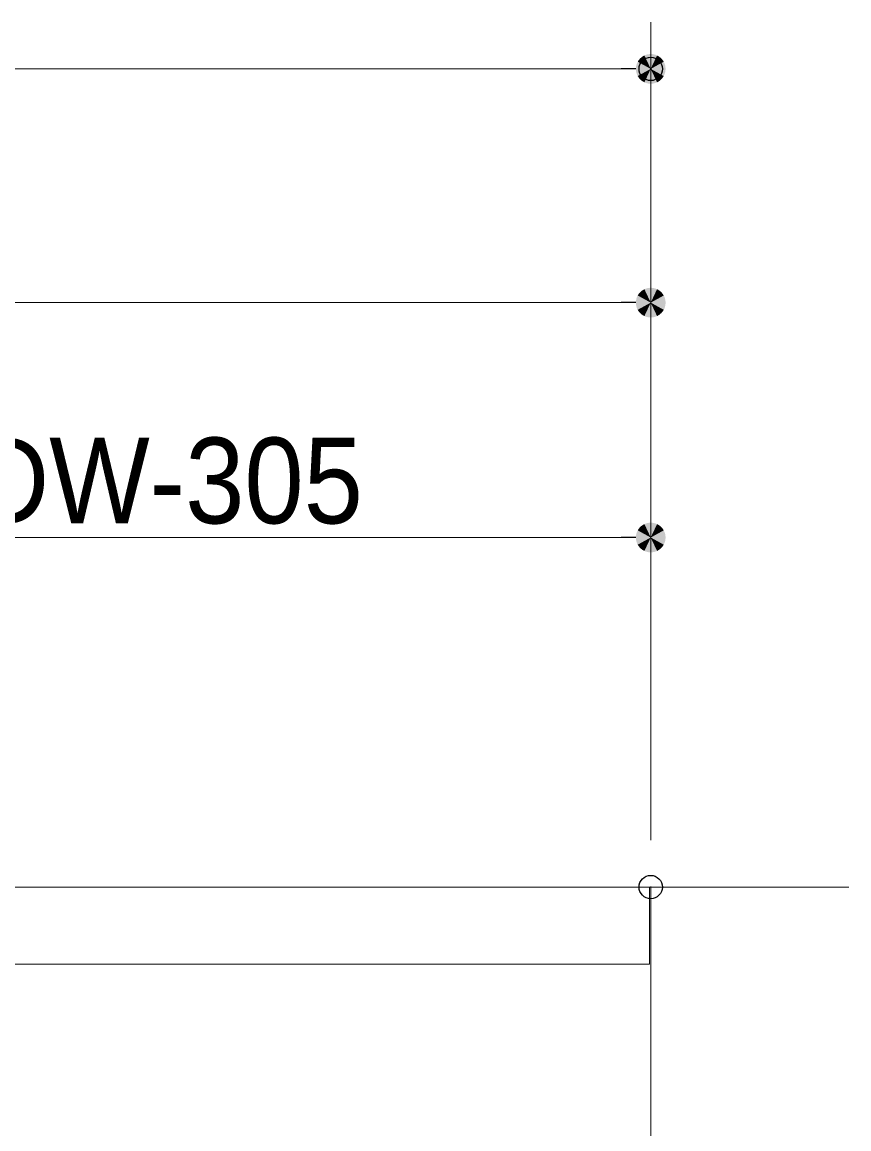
# Model space of a CAD drawing. Units: millimetres, scale not verified. Extents: x -6062 to 6062, y -3045 to 3045.
# Drawn here: x -1704.6 to -1350.7, y 296.5 to 770 of the extents above; entities that cross this region are included whole.
import ezdxf
from ezdxf.enums import TextEntityAlignment as Align

# ---------------------------------------------------------------- set-up
doc = ezdxf.new("R2010")
doc.units = ezdxf.units.MM
doc.header["$LTSCALE"] = 20
doc.header["$PDMODE"] = 32
doc.header["$PDSIZE"] = 10
for name, color, linetype, lineweight in [('0-0_3一般', 7, 'Continuous', 15), ('0-2_0', 7, 'Continuous', 25), ('0-4_2寸法-1', 7, 'Continuous', 15)]:
    doc.layers.add(name, color=color, linetype=linetype, lineweight=lineweight)
doc.layers.add('0-3_Defpoints', color=7, linetype='Continuous')
doc.styles.add('ＭＳ Ｐゴシック', font='')
doc.styles.get('ＭＳ Ｐゴシック').set_extended_font_data('MS PGothic')

# ---------------------------------------------------------------- blocks, each defined once
blk = doc.blocks.new('_Dot')
at = {"layer": '0-2_0'}
blk.add_line((-10, 0), (-20, 0), dxfattribs=at)
for points in [[(0, 0), (-7.29, 6.85), (-6.37, 7.71)], [(0, 0), (-6.37, 7.71), (-5.36, 8.44)], [(0, 0), (-5.36, 8.44), (-4.26, 9.05)], [(0, 0), (-4.26, 9.05), (-3.09, 9.51)], [(0, 0), (-3.09, 9.51), (-1.87, 9.82)], [(0, 0), (-1.87, 9.82), (-0.63, 9.98)], [(0, 0), (-0.63, 9.98), (0.63, 9.98)], [(0, 0), (0.63, 9.98), (1.87, 9.82)], [(0, 0), (1.87, 9.82), (3.09, 9.51)], [(0, 0), (3.09, 9.51), (4.26, 9.05)], [(0, 0), (4.26, 9.05), (5.36, 8.44)], [(0, 0), (5.36, 8.44), (6.37, 7.71)], [(0, 0), (6.37, 7.71), (7.29, 6.85)], [(0, 0), (-10, 0), (-9.92, 1.25)], [(0, 0), (-9.92, -1.25), (-10, 0)], [(0, 0), (-9.92, 1.25), (-9.69, 2.49)], [(0, 0), (-9.69, -2.49), (-9.92, -1.25)], [(0, 0), (-9.69, 2.49), (-9.3, 3.68)], [(0, 0), (-9.3, -3.68), (-9.69, -2.49)], [(0, 0), (-9.3, 3.68), (-8.76, 4.82)], [(0, 0), (-8.76, -4.82), (-9.3, -3.68)], [(0, 0), (-8.76, 4.82), (-8.09, 5.88)], [(0, 0), (-8.09, -5.88), (-8.76, -4.82)], [(0, 0), (-8.09, 5.88), (-7.29, 6.85)], [(0, 0), (-7.29, -6.85), (-8.09, -5.88)], [(0, 0), (-6.37, -7.71), (-7.29, -6.85)], [(0, 0), (-5.36, -8.44), (-6.37, -7.71)], [(0, 0), (-4.26, -9.05), (-5.36, -8.44)], [(0, 0), (-3.09, -9.51), (-4.26, -9.05)], [(0, 0), (-1.87, -9.82), (-3.09, -9.51)], [(0, 0), (-0.63, -9.98), (-1.87, -9.82)], [(0, 0), (0.63, -9.98), (-0.63, -9.98)], [(0, 0), (7.29, 6.85), (8.09, 5.88)], [(0, 0), (8.09, 5.88), (8.76, 4.82)], [(0, 0), (8.76, 4.82), (9.3, 3.68)], [(0, 0), (9.3, 3.68), (9.69, 2.49)], [(0, 0), (9.69, 2.49), (9.92, 1.25)], [(0, 0), (9.92, 1.25), (10, 0)], [(0, 0), (1.87, -9.82), (0.63, -9.98)], [(0, 0), (3.09, -9.51), (1.87, -9.82)], [(0, 0), (4.26, -9.05), (3.09, -9.51)], [(0, 0), (5.36, -8.44), (4.26, -9.05)], [(0, 0), (6.37, -7.71), (5.36, -8.44)], [(0, 0), (7.29, -6.85), (6.37, -7.71)], [(0, 0), (8.09, -5.88), (7.29, -6.85)], [(0, 0), (8.76, -4.82), (8.09, -5.88)], [(0, 0), (9.3, -3.68), (8.76, -4.82)], [(0, 0), (9.69, -2.49), (9.3, -3.68)], [(0, 0), (9.92, -1.25), (9.69, -2.49)], [(0, 0), (10, 0), (9.92, -1.25)]]:
    blk.add_solid(points, dxfattribs=at)
blk = doc.blocks.new('グループ-18')
at = {"layer": '0-0_3一般'}
for p, q in [((8736.5, 8000), (-60103.5, 8000)), ((7030, 8000), (-58230, 8000)), ((7030, 7340), (7030, 8000)), ((7040, 8000), (7040, -40000)), ((-58230, 7340), (7030, 7340))]:
    blk.add_line(p, q, dxfattribs=at)

msp = doc.modelspace()

# ---------------------------------------------------------------- linework, layer by layer
at = {"layer": '0-3_Defpoints'}
for p in [(-1435.5, 750), (-1435.5, 400)]:
    msp.add_point(p, dxfattribs=at)
at = {"layer": '0-4_2寸法-1'}
for p, q in [((-1435.5, 420), (-1435.5, 770)), ((-2998.79, 750), (-1448.21, 750)), ((-1435.5, 420), (-1435.5, 670)), ((-1448.21, 650), (-2897.79, 650)), ((-1435.5, 420), (-1435.5, 569.52)), ((-1448.21, 549.52), (-1945.79, 549.52))]:
    msp.add_line(p, q, dxfattribs=at)

# ---------------------------------------------------------------- block references
at = {"layer": '0-0_3一般', "xscale": 0.05, "yscale": 0.05}
msp.add_blockref('グループ-18', (-1787.5, 0), dxfattribs=at)
at = {"layer": '0-4_2寸法-1', "xscale": 0.6356201, "yscale": 0.6356201}
for p in [(-1435.5, 750), (-1435.5, 650), (-1435.5, 549.52)]:
    msp.add_blockref('_Dot', p, dxfattribs=at)

# ---------------------------------------------------------------- texts
at = {"layer": '0-4_2寸法-1', "style": 'ＭＳ Ｐゴシック', "width": 0.95}
msp.add_text('U3 = DW-305', height=36.69, dxfattribs=at).set_placement((-1836.18, 544.56), align=Align.BOTTOM_LEFT)

doc.saveas('drawing.dxf')
